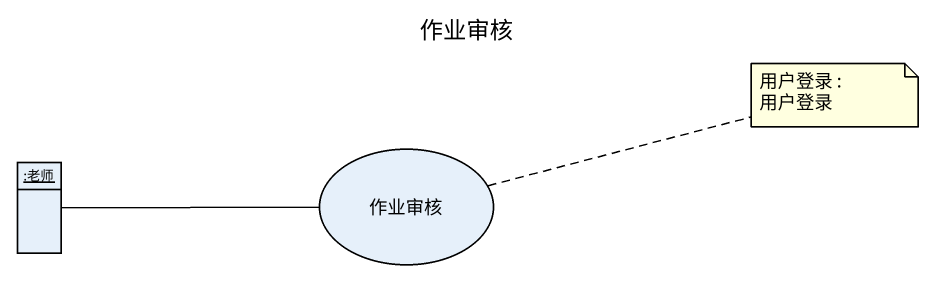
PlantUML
@startuml
title 作业审核
allowmixing
hide circle
hide empty members
object ":老师" as 老师
usecase 作业审核
老师 -right- 作业审核
note right of 作业审核 : 用户登录 : 用户登录
@enduml
